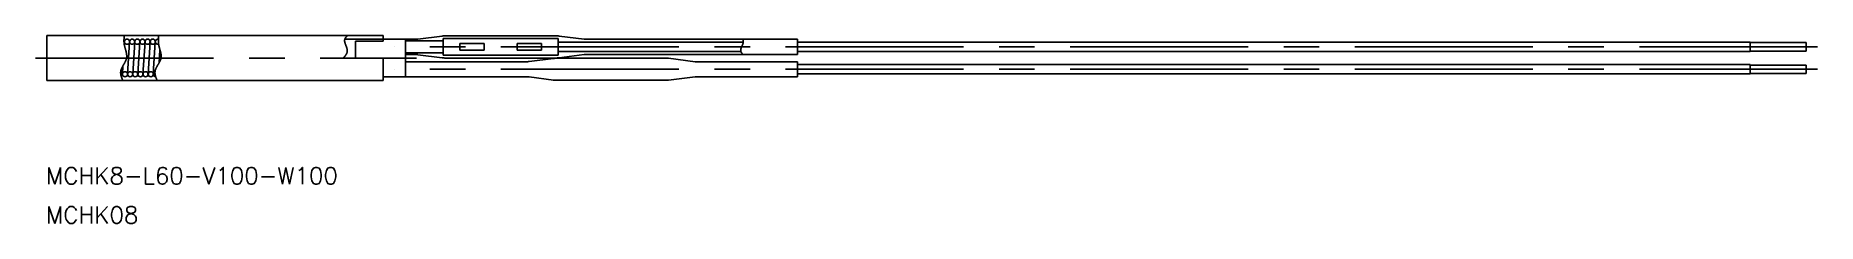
# Model space of a CAD drawing. Extents: x -2 to 316, y -26 to 8.
import ezdxf
from ezdxf.enums import TextEntityAlignment as Align

# ---------------------------------------------------------------- set-up
doc = ezdxf.new("R2010")
doc.units = 0
doc.linetypes.add('CENTER', pattern=[50.8, 31.75, -6.35, 6.35, -6.35])
doc.layers.get('0').update_dxf_attribs({"linetype": 'CONTINUOUS'})
doc.layers.add('CENTER', color=1, linetype='CONTINUOUS')
doc.styles.get("Standard").update_dxf_attribs({"font": 'txt.shx', "height": 3, "bigfont": 'bigfont.shx'})

msp = doc.modelspace()

# ---------------------------------------------------------------- linework, layer by layer
at = {"color": 7, "linetype": 'CONTINUOUS'}
for p, q in [((0, 0), (0, 8)), ((0, 8), (60, 8)), ((13.85, 6.89), (13.82, 6.42)), ((14.77, 6.89), (14.41, 1.11)), ((15.68, 6.89), (15.32, 1.11)), ((16.6, 6.89), (16.24, 1.11)), ((17.52, 6.89), (17.16, 1.11)), ((18.44, 6.89), (18.08, 1.11)), ((19.36, 6.89), (19, 1.11)), ((53.19, 7.38), (64, 7.38)), ((60, 7), (55.09, 7)), ((55.09, 4), (55.09, 7)), ((60, 8), (60, 7)), ((64, 7.38), (64, 0.62)), ((64, 7.35), (65.97, 7.35)), ((64, 7.09), (70.73, 7.09)), ((66.23, 7.37), (70.56, 7.93)), ((70.73, 7.47), (91.27, 7.47)), ((70.73, 7.47), (70.73, 4.53)), ((71.2, 7.97), (90.8, 7.97)), ((78.06, 6.58), (73.73, 6.58)), ((73.73, 6.58), (73.73, 5.39)), ((78.06, 5.39), (78.06, 6.58)), ((83.94, 5.39), (83.94, 6.58)), ((83.94, 6.58), (88.27, 6.58)), ((88.27, 6.58), (88.27, 5.39)), ((91.27, 7.47), (91.27, 4.53)), ((91.27, 6.81), (124.28, 6.81)), ((95.9, 7.35), (91.44, 7.93)), ((95.9, 7.35), (134, 7.35)), ((134, 4.62), (134, 7.35)), ((134, 6.84), (304, 6.84)), ((304, 6.84), (304, 5.16)), ((304, 6.75), (314, 6.75)), ((314, 5.25), (314, 6.75)), ((20.19, 5.49), (20.04, 3.16)), ((60, 4), (60, 0)), ((64, 4.91), (70.73, 4.91)), ((64, 4.62), (65.97, 4.62)), ((64, 3.35), (85.81, 3.35)), ((66.23, 4.6), (70.56, 4.04)), ((70.73, 4.53), (91.27, 4.53)), ((71.2, 4), (90.8, 4)), ((73.73, 5.39), (78.06, 5.39)), ((88.27, 5.39), (83.94, 5.39)), ((86.07, 3.37), (90.4, 3.93)), ((91.04, 3.97), (110.96, 3.97)), ((91.27, 5.19), (123.87, 5.19)), ((95.9, 4.62), (91.44, 4.04)), ((95.9, 4.62), (134, 4.62)), ((115.74, 3.35), (110.96, 3.97)), ((115.74, 3.35), (134, 3.35)), ((134, 5.16), (304, 5.16)), ((134, 3.35), (134, 0.65)), ((304, 5.25), (314, 5.25)), ((0, 0), (60, 0)), ((13.59, 2.62), (13.49, 1.11)), ((60, 0.62), (64, 0.62)), ((64, 0.65), (85.81, 0.65)), ((86.07, 0.63), (90.4, 0.07)), ((91.04, 0.03), (110.96, 0.03)), ((115.74, 0.65), (110.96, 0.03)), ((115.74, 0.65), (134, 0.65)), ((134, 2.84), (304, 2.84)), ((134, 1.16), (304, 1.16)), ((304, 1.16), (304, 2.84)), ((304, 2.75), (314, 2.75)), ((304, 1.25), (314, 1.25)), ((314, 2.75), (314, 1.25))]:
    msp.add_line(p, q, dxfattribs=at)
at = {"color": 3}
for points in [[(13.81, 8, 0), (13.81, 7.96, 0), (13.81, 7.93, 0), (13.81, 7.89, 0), (13.8, 7.85, 0), (13.8, 7.81, 0), (13.8, 7.78, 0), (13.8, 7.74, 0), (13.79, 7.7, 0), (13.79, 7.67, 0), (13.79, 7.63, 0), (13.79, 7.59, 0), (13.78, 7.55, 0), (13.78, 7.52, 0), (13.78, 7.48, 0), (13.78, 7.44, 0), (13.78, 7.41, 0), (13.78, 7.37, 0), (13.77, 7.33, 0), (13.77, 7.29, 0), (13.77, 7.26, 0), (13.77, 7.22, 0), (13.77, 7.18, 0), (13.77, 7.15, 0), (13.77, 7.11, 0), (13.77, 7.07, 0), (13.77, 7.03, 0), (13.77, 7, 0), (13.77, 6.96, 0), (13.77, 6.92, 0), (13.78, 6.89, 0), (13.78, 6.85, 0), (13.78, 6.81, 0), (13.78, 6.77, 0), (13.79, 6.74, 0), (13.79, 6.7, 0), (13.79, 6.66, 0), (13.8, 6.62, 0), (13.8, 6.59, 0), (13.81, 6.55, 0), (13.81, 6.51, 0), (13.82, 6.48, 0), (13.82, 6.44, 0), (13.83, 6.4, 0), (13.83, 6.36, 0), (13.84, 6.33, 0), (13.85, 6.29, 0), (13.86, 6.25, 0), (13.86, 6.21, 0), (13.87, 6.18, 0), (13.88, 6.14, 0), (13.89, 6.1, 0), (13.9, 6.06, 0), (13.91, 6.03, 0), (13.92, 5.99, 0), (13.93, 5.95, 0), (13.94, 5.92, 0), (13.94, 5.88, 0), (13.95, 5.84, 0), (13.96, 5.8, 0), (13.97, 5.77, 0), (13.98, 5.73, 0), (14, 5.69, 0), (14.01, 5.65, 0), (14.02, 5.62, 0), (14.03, 5.58, 0), (14.04, 5.54, 0), (14.05, 5.51, 0), (14.06, 5.47, 0), (14.07, 5.43, 0), (14.08, 5.39, 0), (14.09, 5.36, 0), (14.1, 5.32, 0), (14.11, 5.28, 0), (14.12, 5.25, 0), (14.13, 5.21, 0), (14.13, 5.17, 0), (14.14, 5.14, 0), (14.15, 5.1, 0), (14.16, 5.06, 0), (14.17, 5.03, 0), (14.18, 4.99, 0), (14.19, 4.95, 0), (14.19, 4.92, 0), (14.2, 4.88, 0), (14.21, 4.84, 0), (14.21, 4.81, 0), (14.22, 4.77, 0), (14.22, 4.73, 0), (14.23, 4.7, 0), (14.23, 4.66, 0), (14.24, 4.62, 0), (14.24, 4.59, 0), (14.25, 4.55, 0), (14.25, 4.52, 0), (14.25, 4.48, 0), (14.25, 4.44, 0), (14.26, 4.41, 0), (14.26, 4.37, 0), (14.26, 4.34, 0), (14.26, 4.3, 0), (14.25, 4.26, 0), (14.25, 4.23, 0), (14.25, 4.19, 0), (14.25, 4.16, 0), (14.24, 4.12, 0), (14.24, 4.09, 0), (14.23, 4.05, 0), (14.23, 4.02, 0), (14.22, 3.98, 0), (14.22, 3.95, 0), (14.21, 3.91, 0), (14.2, 3.88, 0), (14.19, 3.84, 0), (14.18, 3.81, 0), (14.17, 3.77, 0), (14.16, 3.74, 0), (14.15, 3.7, 0), (14.13, 3.67, 0), (14.12, 3.63, 0), (14.11, 3.6, 0), (14.09, 3.57, 0), (14.08, 3.53, 0), (14.06, 3.5, 0), (14.05, 3.46, 0), (14.03, 3.43, 0), (14.02, 3.39, 0), (14, 3.36, 0), (13.98, 3.33, 0), (13.96, 3.29, 0), (13.95, 3.26, 0), (13.93, 3.22, 0), (13.91, 3.19, 0), (13.89, 3.16, 0), (13.87, 3.12, 0), (13.86, 3.09, 0), (13.84, 3.05, 0), (13.82, 3.02, 0), (13.8, 2.99, 0), (13.78, 2.95, 0), (13.76, 2.92, 0), (13.74, 2.89, 0), (13.72, 2.85, 0), (13.7, 2.82, 0), (13.68, 2.78, 0), (13.66, 2.75, 0), (13.64, 2.72, 0), (13.62, 2.68, 0), (13.6, 2.65, 0), (13.59, 2.62, 0), (13.57, 2.58, 0), (13.55, 2.55, 0), (13.53, 2.51, 0), (13.51, 2.48, 0), (13.49, 2.45, 0), (13.48, 2.41, 0), (13.46, 2.38, 0), (13.44, 2.34, 0), (13.42, 2.31, 0), (13.41, 2.28, 0), (13.39, 2.24, 0), (13.38, 2.21, 0), (13.36, 2.17, 0), (13.34, 2.14, 0), (13.33, 2.11, 0), (13.32, 2.07, 0), (13.3, 2.04, 0), (13.29, 2, 0), (13.28, 1.97, 0), (13.27, 1.94, 0), (13.25, 1.9, 0), (13.24, 1.87, 0), (13.23, 1.83, 0), (13.22, 1.8, 0), (13.22, 1.76, 0), (13.21, 1.73, 0), (13.2, 1.69, 0), (13.19, 1.66, 0), (13.19, 1.62, 0), (13.18, 1.59, 0), (13.18, 1.55, 0), (13.18, 1.52, 0), (13.17, 1.48, 0), (13.17, 1.45, 0), (13.17, 1.41, 0), (13.17, 1.38, 0), (13.17, 1.34, 0), (13.17, 1.31, 0), (13.18, 1.27, 0), (13.18, 1.24, 0), (13.18, 1.2, 0), (13.19, 1.16, 0), (13.19, 1.13, 0), (13.2, 1.09, 0), (13.2, 1.06, 0), (13.21, 1.02, 0), (13.22, 0.98, 0), (13.23, 0.95, 0), (13.23, 0.91, 0), (13.24, 0.88, 0), (13.25, 0.84, 0), (13.26, 0.8, 0), (13.27, 0.77, 0), (13.28, 0.73, 0), (13.29, 0.69, 0), (13.31, 0.66, 0), (13.32, 0.62, 0), (13.33, 0.59, 0), (13.34, 0.55, 0), (13.36, 0.51, 0), (13.37, 0.48, 0), (13.38, 0.44, 0), (13.4, 0.4, 0), (13.41, 0.37, 0), (13.42, 0.33, 0), (13.44, 0.29, 0), (13.45, 0.26, 0), (13.47, 0.22, 0), (13.48, 0.18, 0), (13.49, 0.15, 0), (13.51, 0.11, 0), (13.52, 0.07, 0), (13.54, 0.04, 0), (13.55, 0, 0)], [(19.94, 8, 0), (19.94, 7.96, 0), (19.94, 7.93, 0), (19.93, 7.89, 0), (19.93, 7.85, 0), (19.93, 7.81, 0), (19.92, 7.78, 0), (19.92, 7.74, 0), (19.92, 7.7, 0), (19.92, 7.67, 0), (19.91, 7.63, 0), (19.91, 7.59, 0), (19.91, 7.55, 0), (19.91, 7.52, 0), (19.91, 7.48, 0), (19.9, 7.44, 0), (19.9, 7.4, 0), (19.9, 7.37, 0), (19.9, 7.33, 0), (19.9, 7.29, 0), (19.9, 7.26, 0), (19.9, 7.22, 0), (19.9, 7.18, 0), (19.9, 7.14, 0), (19.9, 7.11, 0), (19.9, 7.07, 0), (19.9, 7.03, 0), (19.9, 7, 0), (19.9, 6.96, 0), (19.9, 6.92, 0), (19.9, 6.88, 0), (19.9, 6.85, 0), (19.91, 6.81, 0), (19.91, 6.77, 0), (19.91, 6.73, 0), (19.91, 6.7, 0), (19.92, 6.66, 0), (19.92, 6.62, 0), (19.93, 6.58, 0), (19.93, 6.55, 0), (19.94, 6.51, 0), (19.94, 6.47, 0), (19.95, 6.44, 0), (19.96, 6.4, 0), (19.96, 6.36, 0), (19.97, 6.32, 0), (19.98, 6.29, 0), (19.98, 6.25, 0), (19.99, 6.21, 0), (20, 6.17, 0), (20.01, 6.14, 0), (20.02, 6.1, 0), (20.03, 6.06, 0), (20.04, 6.02, 0), (20.05, 5.99, 0), (20.06, 5.95, 0), (20.07, 5.91, 0), (20.08, 5.87, 0), (20.09, 5.84, 0), (20.1, 5.8, 0), (20.11, 5.76, 0), (20.12, 5.73, 0), (20.13, 5.69, 0), (20.14, 5.65, 0), (20.15, 5.61, 0), (20.16, 5.58, 0), (20.17, 5.54, 0), (20.18, 5.5, 0), (20.19, 5.47, 0), (20.21, 5.43, 0), (20.22, 5.39, 0), (20.23, 5.35, 0), (20.24, 5.32, 0), (20.25, 5.28, 0), (20.26, 5.24, 0), (20.27, 5.21, 0), (20.28, 5.17, 0), (20.29, 5.13, 0), (20.29, 5.1, 0), (20.3, 5.06, 0), (20.31, 5.02, 0), (20.32, 4.99, 0), (20.33, 4.95, 0), (20.34, 4.91, 0), (20.34, 4.88, 0), (20.35, 4.84, 0), (20.36, 4.8, 0), (20.36, 4.77, 0), (20.37, 4.73, 0), (20.38, 4.69, 0), (20.38, 4.66, 0), (20.39, 4.62, 0), (20.39, 4.58, 0), (20.39, 4.55, 0), (20.4, 4.51, 0), (20.4, 4.48, 0), (20.4, 4.44, 0), (20.4, 4.4, 0), (20.41, 4.37, 0), (20.41, 4.33, 0), (20.41, 4.3, 0), (20.4, 4.26, 0), (20.4, 4.23, 0), (20.4, 4.19, 0), (20.4, 4.16, 0), (20.39, 4.12, 0), (20.39, 4.08, 0), (20.39, 4.05, 0), (20.38, 4.01, 0), (20.37, 3.98, 0), (20.37, 3.94, 0), (20.36, 3.91, 0), (20.35, 3.87, 0), (20.34, 3.84, 0), (20.33, 3.81, 0), (20.32, 3.77, 0), (20.31, 3.74, 0), (20.3, 3.7, 0), (20.28, 3.67, 0), (20.27, 3.63, 0), (20.26, 3.6, 0), (20.24, 3.56, 0), (20.23, 3.53, 0), (20.21, 3.5, 0), (20.2, 3.46, 0), (20.18, 3.43, 0), (20.16, 3.39, 0), (20.15, 3.36, 0), (20.13, 3.33, 0), (20.11, 3.29, 0), (20.09, 3.26, 0), (20.07, 3.22, 0), (20.06, 3.19, 0), (20.04, 3.16, 0), (20.02, 3.12, 0), (20, 3.09, 0), (19.98, 3.05, 0), (19.96, 3.02, 0), (19.94, 2.99, 0), (19.92, 2.95, 0), (19.9, 2.92, 0), (19.88, 2.89, 0), (19.86, 2.85, 0), (19.84, 2.82, 0), (19.82, 2.78, 0), (19.8, 2.75, 0), (19.78, 2.72, 0), (19.76, 2.68, 0), (19.74, 2.65, 0), (19.72, 2.62, 0), (19.71, 2.58, 0), (19.69, 2.55, 0), (19.67, 2.52, 0), (19.65, 2.48, 0), (19.63, 2.45, 0), (19.61, 2.41, 0), (19.59, 2.38, 0), (19.58, 2.35, 0), (19.56, 2.31, 0), (19.54, 2.28, 0), (19.52, 2.24, 0), (19.51, 2.21, 0), (19.49, 2.18, 0), (19.48, 2.14, 0), (19.46, 2.11, 0), (19.45, 2.07, 0), (19.43, 2.04, 0), (19.42, 2.01, 0), (19.41, 1.97, 0), (19.4, 1.94, 0), (19.38, 1.9, 0), (19.37, 1.87, 0), (19.36, 1.83, 0), (19.35, 1.8, 0), (19.34, 1.76, 0), (19.34, 1.73, 0), (19.33, 1.7, 0), (19.32, 1.66, 0), (19.32, 1.63, 0), (19.31, 1.59, 0), (19.31, 1.56, 0), (19.3, 1.52, 0), (19.3, 1.49, 0), (19.3, 1.45, 0), (19.3, 1.41, 0), (19.3, 1.38, 0), (19.3, 1.34, 0), (19.3, 1.31, 0), (19.3, 1.27, 0), (19.31, 1.24, 0), (19.31, 1.2, 0), (19.31, 1.17, 0), (19.32, 1.13, 0), (19.32, 1.09, 0), (19.33, 1.06, 0), (19.34, 1.02, 0), (19.34, 0.99, 0), (19.35, 0.95, 0), (19.36, 0.91, 0), (19.37, 0.88, 0), (19.38, 0.84, 0), (19.39, 0.81, 0), (19.4, 0.77, 0), (19.41, 0.73, 0), (19.42, 0.7, 0), (19.43, 0.66, 0), (19.44, 0.62, 0), (19.46, 0.59, 0), (19.47, 0.55, 0), (19.48, 0.51, 0), (19.49, 0.48, 0), (19.51, 0.44, 0), (19.52, 0.4, 0), (19.53, 0.37, 0), (19.55, 0.33, 0), (19.56, 0.29, 0), (19.58, 0.26, 0), (19.59, 0.22, 0), (19.61, 0.18, 0), (19.62, 0.15, 0), (19.64, 0.11, 0), (19.65, 0.07, 0), (19.67, 0.04, 0), (19.68, 0, 0)], [(53.65, 8, 0), (53.63, 7.98, 0), (53.62, 7.96, 0), (53.6, 7.95, 0), (53.58, 7.93, 0), (53.57, 7.91, 0), (53.55, 7.89, 0), (53.53, 7.88, 0), (53.52, 7.86, 0), (53.5, 7.84, 0), (53.48, 7.82, 0), (53.47, 7.81, 0), (53.45, 7.79, 0), (53.43, 7.77, 0), (53.42, 7.75, 0), (53.4, 7.73, 0), (53.39, 7.72, 0), (53.37, 7.7, 0), (53.36, 7.68, 0), (53.34, 7.66, 0), (53.33, 7.64, 0), (53.32, 7.62, 0), (53.3, 7.61, 0), (53.29, 7.59, 0), (53.28, 7.57, 0), (53.27, 7.55, 0), (53.26, 7.53, 0), (53.24, 7.51, 0), (53.23, 7.49, 0), (53.22, 7.47, 0), (53.22, 7.45, 0), (53.21, 7.43, 0), (53.2, 7.41, 0), (53.19, 7.4, 0), (53.18, 7.38, 0), (53.18, 7.36, 0), (53.17, 7.34, 0), (53.17, 7.32, 0), (53.16, 7.29, 0), (53.16, 7.27, 0), (53.15, 7.25, 0), (53.15, 7.23, 0), (53.15, 7.21, 0), (53.15, 7.19, 0), (53.14, 7.17, 0), (53.14, 7.15, 0), (53.14, 7.13, 0), (53.14, 7.11, 0), (53.14, 7.09, 0), (53.14, 7.06, 0), (53.15, 7.04, 0), (53.15, 7.02, 0), (53.15, 7, 0), (53.15, 6.98, 0), (53.16, 6.96, 0), (53.16, 6.93, 0), (53.16, 6.91, 0), (53.17, 6.89, 0), (53.17, 6.87, 0), (53.17, 6.85, 0), (53.18, 6.82, 0), (53.19, 6.8, 0), (53.19, 6.78, 0), (53.2, 6.76, 0), (53.2, 6.73, 0), (53.21, 6.71, 0), (53.22, 6.69, 0), (53.22, 6.66, 0), (53.23, 6.64, 0), (53.24, 6.62, 0), (53.24, 6.6, 0), (53.25, 6.57, 0), (53.26, 6.55, 0), (53.27, 6.53, 0), (53.28, 6.5, 0), (53.29, 6.48, 0), (53.29, 6.46, 0), (53.3, 6.43, 0), (53.31, 6.41, 0), (53.32, 6.39, 0), (53.33, 6.36, 0), (53.34, 6.34, 0), (53.35, 6.32, 0), (53.36, 6.29, 0), (53.37, 6.27, 0), (53.37, 6.25, 0), (53.38, 6.22, 0), (53.39, 6.2, 0), (53.4, 6.18, 0), (53.41, 6.15, 0), (53.42, 6.13, 0), (53.43, 6.11, 0), (53.44, 6.08, 0), (53.45, 6.06, 0), (53.46, 6.04, 0), (53.47, 6.01, 0), (53.47, 5.99, 0), (53.48, 5.97, 0), (53.49, 5.94, 0), (53.5, 5.92, 0), (53.51, 5.9, 0), (53.52, 5.87, 0), (53.52, 5.85, 0), (53.53, 5.83, 0), (53.54, 5.8, 0), (53.55, 5.78, 0), (53.55, 5.76, 0), (53.56, 5.73, 0), (53.57, 5.71, 0), (53.57, 5.69, 0), (53.58, 5.66, 0), (53.59, 5.64, 0), (53.59, 5.62, 0), (53.6, 5.6, 0), (53.6, 5.57, 0), (53.61, 5.55, 0), (53.61, 5.53, 0), (53.61, 5.5, 0), (53.62, 5.48, 0), (53.62, 5.46, 0), (53.62, 5.44, 0), (53.63, 5.41, 0), (53.63, 5.39, 0), (53.63, 5.37, 0), (53.63, 5.35, 0), (53.63, 5.33, 0), (53.63, 5.3, 0), (53.63, 5.28, 0), (53.63, 5.26, 0), (53.63, 5.24, 0), (53.63, 5.22, 0), (53.63, 5.19, 0), (53.62, 5.17, 0), (53.62, 5.15, 0), (53.62, 5.13, 0), (53.61, 5.11, 0), (53.61, 5.09, 0), (53.6, 5.07, 0), (53.6, 5.04, 0), (53.59, 5.02, 0), (53.59, 5, 0), (53.58, 4.98, 0), (53.57, 4.96, 0), (53.57, 4.94, 0), (53.56, 4.92, 0), (53.55, 4.9, 0), (53.54, 4.88, 0), (53.53, 4.86, 0), (53.53, 4.84, 0), (53.52, 4.82, 0), (53.51, 4.8, 0), (53.5, 4.78, 0), (53.49, 4.76, 0), (53.48, 4.74, 0), (53.47, 4.72, 0), (53.45, 4.7, 0), (53.44, 4.68, 0), (53.43, 4.66, 0), (53.42, 4.64, 0), (53.41, 4.62, 0), (53.39, 4.6, 0), (53.38, 4.58, 0), (53.37, 4.56, 0), (53.35, 4.54, 0), (53.34, 4.52, 0), (53.33, 4.5, 0), (53.31, 4.48, 0), (53.3, 4.46, 0), (53.28, 4.44, 0), (53.27, 4.42, 0), (53.26, 4.4, 0), (53.24, 4.38, 0), (53.23, 4.36, 0), (53.21, 4.34, 0), (53.2, 4.33, 0), (53.18, 4.31, 0), (53.16, 4.29, 0), (53.15, 4.27, 0), (53.13, 4.25, 0), (53.12, 4.23, 0), (53.1, 4.21, 0), (53.09, 4.19, 0), (53.07, 4.17, 0), (53.05, 4.15, 0), (53.04, 4.13, 0), (53.02, 4.11, 0), (53, 4.1, 0), (52.99, 4.08, 0), (52.97, 4.06, 0), (52.95, 4.04, 0), (52.94, 4.02, 0), (52.92, 4, 0)], [(124.26, 7.35, 0), (124.26, 7.34, 0), (124.26, 7.32, 0), (124.26, 7.31, 0), (124.27, 7.29, 0), (124.27, 7.28, 0), (124.27, 7.26, 0), (124.27, 7.24, 0), (124.27, 7.23, 0), (124.27, 7.21, 0), (124.28, 7.2, 0), (124.28, 7.18, 0), (124.28, 7.17, 0), (124.28, 7.15, 0), (124.28, 7.14, 0), (124.28, 7.12, 0), (124.28, 7.11, 0), (124.29, 7.09, 0), (124.29, 7.08, 0), (124.29, 7.06, 0), (124.29, 7.05, 0), (124.29, 7.03, 0), (124.29, 7.02, 0), (124.29, 7, 0), (124.29, 6.99, 0), (124.29, 6.97, 0), (124.29, 6.96, 0), (124.29, 6.94, 0), (124.29, 6.92, 0), (124.29, 6.91, 0), (124.29, 6.89, 0), (124.29, 6.88, 0), (124.29, 6.86, 0), (124.29, 6.85, 0), (124.29, 6.83, 0), (124.29, 6.82, 0), (124.28, 6.8, 0), (124.28, 6.79, 0), (124.28, 6.77, 0), (124.28, 6.76, 0), (124.28, 6.74, 0), (124.27, 6.73, 0), (124.27, 6.71, 0), (124.27, 6.69, 0), (124.26, 6.68, 0), (124.26, 6.66, 0), (124.26, 6.65, 0), (124.25, 6.63, 0), (124.25, 6.62, 0), (124.24, 6.6, 0), (124.24, 6.59, 0), (124.23, 6.57, 0), (124.23, 6.56, 0), (124.22, 6.54, 0), (124.22, 6.53, 0), (124.22, 6.51, 0), (124.21, 6.49, 0), (124.2, 6.48, 0), (124.2, 6.46, 0), (124.19, 6.45, 0), (124.19, 6.43, 0), (124.18, 6.42, 0), (124.18, 6.4, 0), (124.17, 6.39, 0), (124.17, 6.37, 0), (124.16, 6.36, 0), (124.15, 6.34, 0), (124.15, 6.33, 0), (124.14, 6.31, 0), (124.14, 6.29, 0), (124.13, 6.28, 0), (124.12, 6.26, 0), (124.12, 6.25, 0), (124.11, 6.23, 0), (124.1, 6.22, 0), (124.1, 6.2, 0), (124.09, 6.19, 0), (124.08, 6.17, 0), (124.08, 6.16, 0), (124.07, 6.14, 0), (124.06, 6.13, 0), (124.06, 6.11, 0), (124.05, 6.1, 0), (124.05, 6.08, 0), (124.04, 6.07, 0), (124.03, 6.05, 0), (124.03, 6.04, 0), (124.02, 6.02, 0), (124.01, 6.01, 0), (124.01, 5.99, 0), (124, 5.98, 0), (123.99, 5.96, 0), (123.99, 5.94, 0), (123.98, 5.93, 0), (123.97, 5.92, 0), (123.97, 5.9, 0), (123.96, 5.89, 0), (123.96, 5.87, 0), (123.95, 5.86, 0), (123.95, 5.84, 0), (123.94, 5.83, 0), (123.94, 5.81, 0), (123.93, 5.8, 0), (123.92, 5.78, 0), (123.92, 5.77, 0), (123.91, 5.75, 0), (123.91, 5.74, 0), (123.9, 5.72, 0), (123.9, 5.71, 0), (123.89, 5.69, 0), (123.89, 5.68, 0), (123.89, 5.66, 0), (123.88, 5.65, 0), (123.88, 5.64, 0), (123.88, 5.62, 0), (123.87, 5.61, 0), (123.87, 5.59, 0), (123.86, 5.58, 0), (123.86, 5.56, 0), (123.86, 5.55, 0), (123.86, 5.53, 0), (123.85, 5.52, 0), (123.85, 5.51, 0), (123.85, 5.49, 0), (123.85, 5.48, 0), (123.85, 5.46, 0), (123.84, 5.45, 0), (123.84, 5.44, 0), (123.84, 5.42, 0), (123.84, 5.41, 0), (123.84, 5.39, 0), (123.84, 5.38, 0), (123.84, 5.37, 0), (123.84, 5.35, 0), (123.84, 5.34, 0), (123.84, 5.33, 0), (123.84, 5.31, 0), (123.85, 5.3, 0), (123.85, 5.29, 0), (123.85, 5.27, 0), (123.85, 5.26, 0), (123.85, 5.24, 0), (123.86, 5.23, 0), (123.86, 5.22, 0), (123.86, 5.2, 0), (123.87, 5.19, 0), (123.87, 5.18, 0), (123.88, 5.17, 0), (123.88, 5.15, 0), (123.89, 5.14, 0), (123.89, 5.13, 0), (123.9, 5.11, 0), (123.9, 5.1, 0), (123.91, 5.09, 0), (123.92, 5.07, 0), (123.92, 5.06, 0), (123.93, 5.05, 0), (123.94, 5.04, 0), (123.94, 5.02, 0), (123.95, 5.01, 0), (123.96, 5, 0), (123.97, 4.99, 0), (123.97, 4.97, 0), (123.98, 4.96, 0), (123.99, 4.95, 0), (124, 4.94, 0), (124.01, 4.92, 0), (124.02, 4.91, 0), (124.03, 4.9, 0), (124.04, 4.89, 0), (124.05, 4.87, 0), (124.06, 4.86, 0), (124.07, 4.85, 0), (124.08, 4.84, 0), (124.09, 4.83, 0), (124.1, 4.81, 0), (124.11, 4.8, 0), (124.12, 4.79, 0), (124.13, 4.78, 0), (124.14, 4.76, 0), (124.15, 4.75, 0), (124.16, 4.74, 0), (124.17, 4.73, 0), (124.19, 4.72, 0), (124.2, 4.7, 0), (124.21, 4.69, 0), (124.22, 4.68, 0), (124.23, 4.67, 0), (124.24, 4.65, 0), (124.25, 4.64, 0), (124.26, 4.63, 0), (124.27, 4.62, 0)]]:
    msp.add_polyline3d(points, dxfattribs=at)
at = {"color": 7, "linetype": 'CONTINUOUS'}
for centre in [(14.31, 6.92), (15.23, 6.92), (16.15, 6.92), (17.07, 6.92), (17.98, 6.92), (18.9, 6.92), (13.95, 1.11), (14.87, 1.11), (15.78, 1.11), (16.7, 1.11), (17.62, 1.11), (18.54, 1.11)]:
    msp.add_circle(centre, 0.457, dxfattribs=at)
for centre, radius, start, end in [((13.4, 6.92), 0.457, 329.0306, 35.1956), ((19.82, 6.92), 0.457, 79.6405, 285.4925), ((65.97, 9.35), 2, 270, 277.3803), ((71.2, 2.97), 5, 90, 97.3803), ((90.8, 2.97), 5, 82.6197, 90), ((65.97, 2.62), 2, 82.6197, 90), ((71.2, 9), 5, 262.6197, 270), ((85.81, 5.35), 2, 270, 277.3803), ((91.04, -1.03), 5, 90, 97.3803), ((90.8, 9), 5, 270, 277.3803), ((13.04, 1.11), 0.457, 302.6006, 72.1032), ((19.46, 1.11), 0.457, 109.1505, 267.1352), ((85.81, -1.35), 2, 82.6197, 90), ((91.04, 5.03), 5, 262.6197, 270)]:
    msp.add_arc(centre, radius, start, end, dxfattribs=at)
at = {"layer": 'CENTER', "color": 1, "linetype": 'CENTER'}
for p, q in [((-2, 4), (66, 4)), ((316, 6), (62, 6)), ((316, 2), (62, 2))]:
    msp.add_line(p, q, dxfattribs=at)

# ---------------------------------------------------------------- texts
at = {"color": 7, "linetype": 'CONTINUOUS'}
for s, p in [('MCHK8-L60-V100-W100', (-0.13, -17.01)), ('MCHK08', (-0.13, -24.01))]:
    msp.add_text(s, height=3, dxfattribs=at).set_placement(p, align=Align.MIDDLE_LEFT)

doc.saveas('drawing.dxf')
